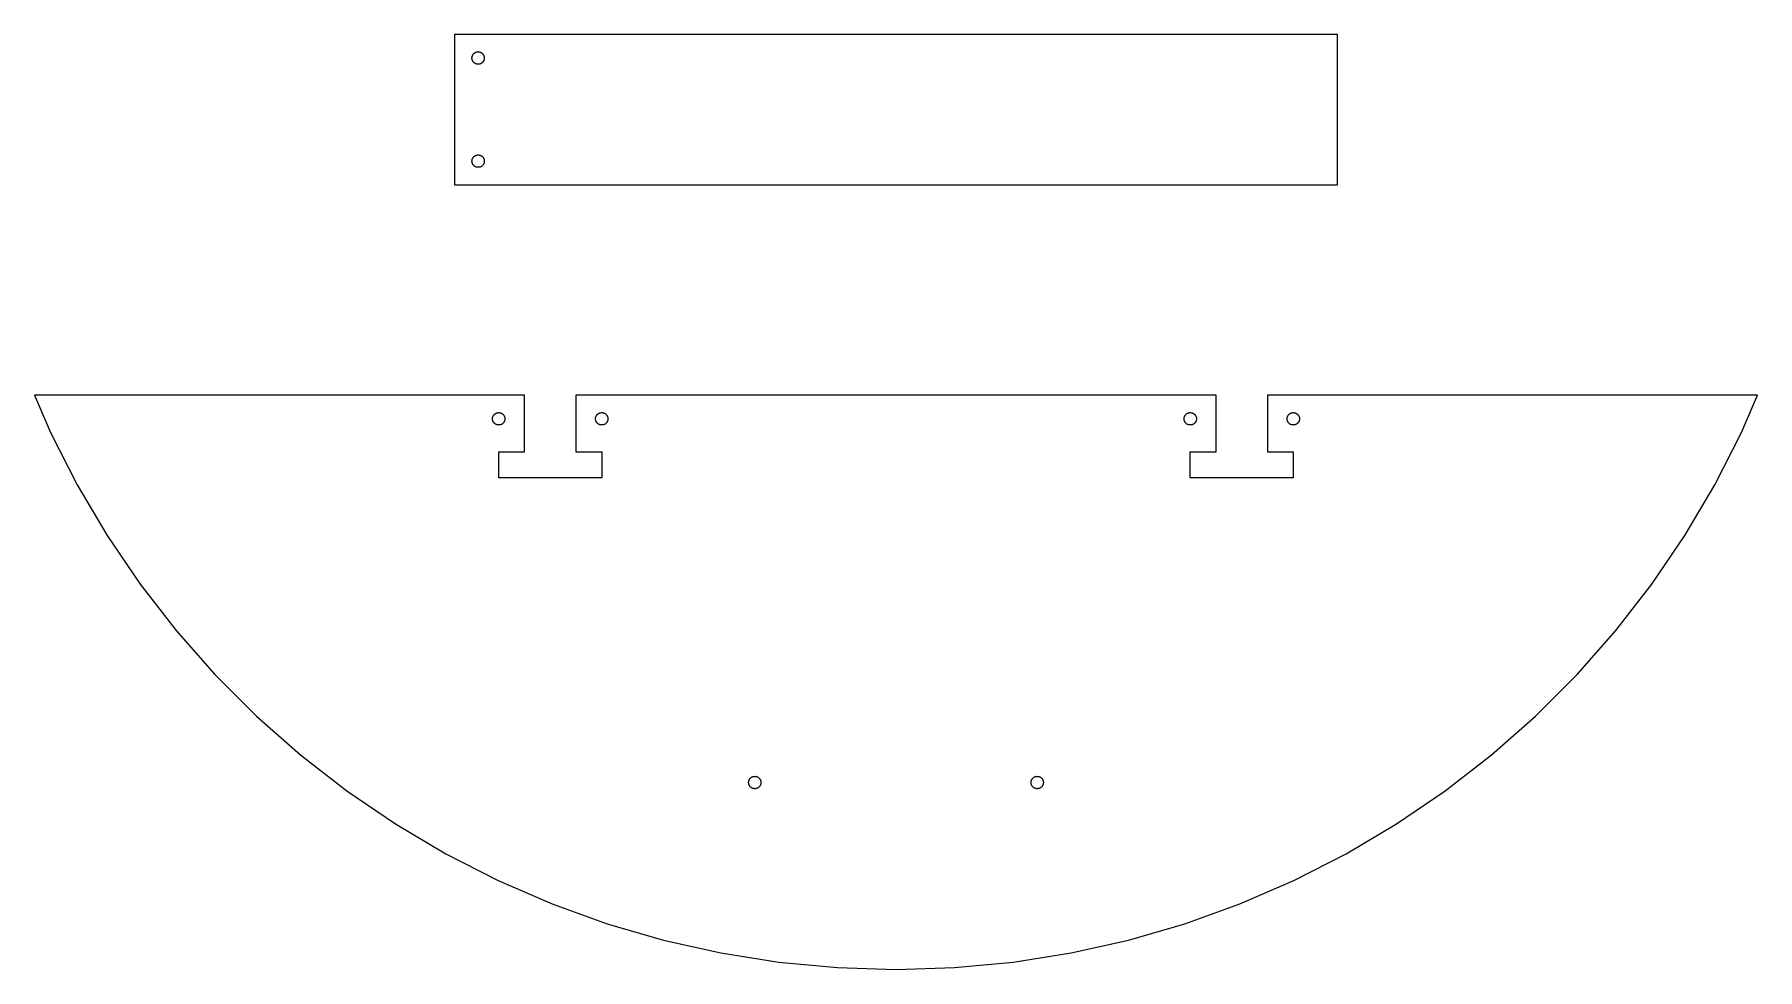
# Model space of a CAD drawing. Header units: metres. Extents: x -293 to 293, y -318 to 0.
import ezdxf

# ---------------------------------------------------------------- set-up
doc = ezdxf.new("R2010")
doc.units = ezdxf.units.M

msp = doc.modelspace()

# ---------------------------------------------------------------- linework, layer by layer
for p, q in [((150, 0), (-150, 0)), ((-150, 0), (-150, -51)), ((150, -51), (150, 0)), ((-144.1, -8), (-144.096, -7.86813)), ((-144.096, -8.13185), (-144.1, -8)), ((-144.096, -7.86813), (-144.083, -7.73679)), ((-144.083, -8.2632), (-144.096, -8.13185)), ((-144.083, -7.73679), (-144.063, -7.60649)), ((-144.063, -8.39349), (-144.083, -8.2632)), ((-144.063, -7.60649), (-144.034, -7.47774)), ((-144.034, -8.52225), (-144.063, -8.39349)), ((-144.034, -7.47774), (-143.997, -7.35106)), ((-143.997, -8.64893), (-144.034, -8.52225)), ((-143.997, -7.35106), (-143.953, -7.22693)), ((-143.953, -8.77306), (-143.997, -8.64893)), ((-143.953, -7.22693), (-143.9, -7.10585)), ((-143.9, -8.89413), (-143.953, -8.77306)), ((-143.9, -7.10585), (-143.84, -6.98831)), ((-143.84, -9.01167), (-143.9, -8.89413)), ((-143.84, -6.98831), (-143.773, -6.87476)), ((-143.773, -9.12523), (-143.84, -9.01167)), ((-143.773, -6.87476), (-143.699, -6.76564)), ((-143.699, -9.23434), (-143.773, -9.12523)), ((-143.699, -6.76564), (-143.618, -6.66141)), ((-143.618, -9.33858), (-143.699, -9.23434)), ((-143.618, -6.66141), (-143.531, -6.56244)), ((-143.531, -9.43755), (-143.618, -9.33858)), ((-143.531, -6.56244), (-143.438, -6.46916)), ((-143.438, -9.53082), (-143.531, -9.43755)), ((-143.438, -6.46916), (-143.339, -6.38191)), ((-143.339, -9.61807), (-143.438, -9.53082)), ((-143.339, -6.38191), (-143.234, -6.30106)), ((-143.234, -9.69893), (-143.339, -9.61807)), ((-143.234, -6.30106), (-143.125, -6.2269)), ((-143.125, -9.77309), (-143.234, -9.69893)), ((-143.125, -6.2269), (-143.012, -6.15974)), ((-143.012, -9.84024), (-143.125, -9.77309)), ((-143.012, -6.15974), (-142.894, -6.09985)), ((-142.894, -9.90013), (-143.012, -9.84024)), ((-142.894, -6.09985), (-142.773, -6.04745)), ((-142.773, -9.95253), (-142.894, -9.90013)), ((-142.773, -6.04745), (-142.649, -6.00278)), ((-142.649, -9.99721), (-142.773, -9.95253)), ((-142.649, -6.00278), (-142.522, -5.96597)), ((-142.522, -10.034), (-142.649, -9.99721)), ((-142.522, -5.96597), (-142.393, -5.93719)), ((-142.393, -10.0628), (-142.522, -10.034)), ((-142.393, -5.93719), (-142.263, -5.91655)), ((-142.263, -10.0834), (-142.393, -10.0628)), ((-142.263, -5.91655), (-142.132, -5.90413)), ((-142.132, -10.0959), (-142.263, -10.0834)), ((-142.132, -5.90413), (-142, -5.89999)), ((-142, -10.1), (-142.132, -10.0959)), ((-142, -5.89999), (-141.868, -5.90413)), ((-141.868, -10.0959), (-142, -10.1)), ((-141.868, -5.90413), (-141.737, -5.91655)), ((-141.737, -10.0834), (-141.868, -10.0959)), ((-141.737, -5.91655), (-141.607, -5.93719)), ((-141.607, -10.0628), (-141.737, -10.0834)), ((-141.607, -5.93719), (-141.478, -5.96597)), ((-141.478, -10.034), (-141.607, -10.0628)), ((-141.478, -5.96597), (-141.351, -6.00278)), ((-141.351, -9.99721), (-141.478, -10.034)), ((-141.351, -6.00278), (-141.227, -6.04745)), ((-141.227, -9.95253), (-141.351, -9.99721)), ((-141.227, -6.04745), (-141.106, -6.09985)), ((-141.106, -9.90013), (-141.227, -9.95253)), ((-141.106, -6.09985), (-140.988, -6.15974)), ((-140.988, -9.84024), (-141.106, -9.90013)), ((-140.988, -6.15974), (-140.875, -6.2269)), ((-140.875, -9.77309), (-140.988, -9.84024)), ((-140.875, -6.2269), (-140.766, -6.30106)), ((-140.766, -9.69893), (-140.875, -9.77309)), ((-140.766, -6.30106), (-140.661, -6.38191)), ((-140.661, -9.61807), (-140.766, -9.69893)), ((-140.661, -6.38191), (-140.562, -6.46916)), ((-140.562, -9.53082), (-140.661, -9.61807)), ((-140.562, -6.46916), (-140.469, -6.56244)), ((-140.469, -9.43755), (-140.562, -9.53082)), ((-140.469, -6.56244), (-140.382, -6.66141)), ((-140.382, -9.33858), (-140.469, -9.43755)), ((-140.382, -6.66141), (-140.301, -6.76564)), ((-140.301, -9.23434), (-140.382, -9.33858)), ((-140.301, -6.76564), (-140.227, -6.87476)), ((-140.227, -9.12523), (-140.301, -9.23434)), ((-140.227, -6.87476), (-140.16, -6.98831)), ((-140.16, -9.01167), (-140.227, -9.12523)), ((-140.16, -6.98831), (-140.1, -7.10585)), ((-140.1, -8.89413), (-140.16, -9.01167)), ((-140.1, -7.10585), (-140.047, -7.22693)), ((-140.047, -8.77306), (-140.1, -8.89413)), ((-140.047, -7.22693), (-140.003, -7.35106)), ((-140.003, -8.64893), (-140.047, -8.77306)), ((-140.003, -7.35106), (-139.966, -7.47774)), ((-139.966, -8.52225), (-140.003, -8.64893)), ((-139.966, -7.47774), (-139.937, -7.60649)), ((-139.937, -8.39349), (-139.966, -8.52225)), ((-139.937, -7.60649), (-139.917, -7.73679)), ((-139.917, -8.2632), (-139.937, -8.39349)), ((-139.917, -7.73679), (-139.904, -7.86813)), ((-139.904, -8.13185), (-139.917, -8.2632)), ((-139.904, -7.86813), (-139.9, -8)), ((-139.9, -8), (-139.904, -8.13185)), ((-142.649, -41.0028), (-142.522, -40.966)), ((-142.522, -40.966), (-142.393, -40.9372)), ((-142.393, -40.9372), (-142.263, -40.9165)), ((-142.263, -40.9165), (-142.132, -40.9041)), ((-142.132, -40.9041), (-142, -40.9)), ((-142, -40.9), (-141.868, -40.9041)), ((-141.868, -40.9041), (-141.737, -40.9165)), ((-141.737, -40.9165), (-141.607, -40.9372)), ((-141.607, -40.9372), (-141.478, -40.966)), ((-141.478, -40.966), (-141.351, -41.0028)), ((-144.1, -43), (-144.096, -42.8681)), ((-144.096, -43.1319), (-144.1, -43)), ((-144.096, -42.8681), (-144.083, -42.7368)), ((-144.083, -43.2632), (-144.096, -43.1319)), ((-144.083, -42.7368), (-144.063, -42.6065)), ((-144.063, -43.3935), (-144.083, -43.2632)), ((-144.063, -42.6065), (-144.034, -42.4778)), ((-144.034, -43.5222), (-144.063, -43.3935)), ((-144.034, -42.4778), (-143.997, -42.3511)), ((-143.997, -43.6489), (-144.034, -43.5222)), ((-143.997, -42.3511), (-143.953, -42.2269)), ((-143.953, -43.7731), (-143.997, -43.6489)), ((-143.953, -42.2269), (-143.9, -42.1059)), ((-143.9, -43.8941), (-143.953, -43.7731)), ((-143.9, -42.1059), (-143.84, -41.9883)), ((-143.84, -44.0117), (-143.9, -43.8941)), ((-143.84, -41.9883), (-143.773, -41.8748)), ((-143.773, -44.1252), (-143.84, -44.0117)), ((-143.773, -41.8748), (-143.699, -41.7656)), ((-143.699, -44.2343), (-143.773, -44.1252)), ((-143.699, -41.7656), (-143.618, -41.6614)), ((-143.618, -44.3386), (-143.699, -44.2343)), ((-143.618, -41.6614), (-143.531, -41.5624)), ((-143.531, -44.4375), (-143.618, -44.3386)), ((-143.531, -41.5624), (-143.438, -41.4692)), ((-143.438, -44.5308), (-143.531, -44.4375)), ((-143.438, -41.4692), (-143.339, -41.3819)), ((-143.339, -44.6181), (-143.438, -44.5308)), ((-143.339, -41.3819), (-143.234, -41.3011)), ((-143.234, -44.6989), (-143.339, -44.6181)), ((-143.234, -41.3011), (-143.125, -41.2269)), ((-143.125, -44.7731), (-143.234, -44.6989)), ((-143.125, -41.2269), (-143.012, -41.1597)), ((-143.012, -44.8402), (-143.125, -44.7731)), ((-143.012, -41.1597), (-142.894, -41.0999)), ((-142.894, -44.9001), (-143.012, -44.8402)), ((-142.894, -41.0999), (-142.773, -41.0475)), ((-142.773, -44.9525), (-142.894, -44.9001)), ((-142.773, -41.0475), (-142.649, -41.0028)), ((-142.649, -44.9972), (-142.773, -44.9525)), ((-142.522, -45.034), (-142.649, -44.9972)), ((-142.393, -45.0628), (-142.522, -45.034)), ((-142.263, -45.0834), (-142.393, -45.0628)), ((-142.132, -45.0959), (-142.263, -45.0834)), ((-142, -45.1), (-142.132, -45.0959)), ((-141.868, -45.0959), (-142, -45.1)), ((-141.737, -45.0834), (-141.868, -45.0959)), ((-141.607, -45.0628), (-141.737, -45.0834)), ((-141.478, -45.034), (-141.607, -45.0628)), ((-141.351, -44.9972), (-141.478, -45.034)), ((-141.351, -41.0028), (-141.227, -41.0475)), ((-141.227, -44.9525), (-141.351, -44.9972)), ((-141.227, -41.0475), (-141.106, -41.0999)), ((-141.106, -44.9001), (-141.227, -44.9525)), ((-141.106, -41.0999), (-140.988, -41.1597)), ((-140.988, -44.8402), (-141.106, -44.9001)), ((-140.988, -41.1597), (-140.875, -41.2269)), ((-140.875, -44.7731), (-140.988, -44.8402)), ((-140.875, -41.2269), (-140.766, -41.3011)), ((-140.766, -44.6989), (-140.875, -44.7731)), ((-140.766, -41.3011), (-140.661, -41.3819)), ((-140.661, -44.6181), (-140.766, -44.6989)), ((-140.661, -41.3819), (-140.562, -41.4692)), ((-140.562, -44.5308), (-140.661, -44.6181)), ((-140.562, -41.4692), (-140.469, -41.5624)), ((-140.469, -44.4375), (-140.562, -44.5308)), ((-140.469, -41.5624), (-140.382, -41.6614)), ((-140.382, -44.3386), (-140.469, -44.4375)), ((-140.382, -41.6614), (-140.301, -41.7656)), ((-140.301, -44.2343), (-140.382, -44.3386)), ((-140.301, -41.7656), (-140.227, -41.8748)), ((-140.227, -44.1252), (-140.301, -44.2343)), ((-140.227, -41.8748), (-140.16, -41.9883)), ((-140.16, -44.0117), (-140.227, -44.1252)), ((-140.16, -41.9883), (-140.1, -42.1059)), ((-140.1, -43.8941), (-140.16, -44.0117)), ((-140.1, -42.1059), (-140.047, -42.2269)), ((-140.047, -43.7731), (-140.1, -43.8941)), ((-140.047, -42.2269), (-140.003, -42.3511)), ((-140.003, -43.6489), (-140.047, -43.7731)), ((-140.003, -42.3511), (-139.966, -42.4778)), ((-139.966, -43.5222), (-140.003, -43.6489)), ((-139.966, -42.4778), (-139.937, -42.6065)), ((-139.937, -43.3935), (-139.966, -43.5222)), ((-139.937, -42.6065), (-139.917, -42.7368)), ((-139.917, -43.2632), (-139.937, -43.3935)), ((-139.917, -42.7368), (-139.904, -42.8681)), ((-139.904, -43.1319), (-139.917, -43.2632)), ((-139.904, -42.8681), (-139.9, -43)), ((-139.9, -43), (-139.904, -43.1319)), ((-150, -51), (150, -51)), ((-126.25, -122.5), (-292.772, -122.5)), ((-292.772, -122.5), (-287.283, -135.185)), ((-126.25, -141.75), (-126.25, -122.5)), ((108.75, -122.5), (-108.75, -122.5)), ((-108.75, -122.5), (-108.75, -141.75)), ((108.75, -141.75), (108.75, -122.5)), ((292.772, -122.5), (126.25, -122.5)), ((126.25, -122.5), (126.25, -141.75)), ((287.283, -135.185), (292.772, -122.5)), ((-136.339, -128.882), (-136.234, -128.801)), ((-136.234, -128.801), (-136.125, -128.727)), ((-136.125, -128.727), (-136.012, -128.66)), ((-136.012, -128.66), (-135.894, -128.6)), ((-135.894, -128.6), (-135.773, -128.547)), ((-135.773, -128.547), (-135.649, -128.503)), ((-135.649, -128.503), (-135.522, -128.466)), ((-135.522, -128.466), (-135.393, -128.437)), ((-135.393, -128.437), (-135.263, -128.417)), ((-135.263, -128.417), (-135.132, -128.404)), ((-135.132, -128.404), (-135, -128.4)), ((-135, -128.4), (-134.868, -128.404)), ((-134.868, -128.404), (-134.737, -128.417)), ((-134.737, -128.417), (-134.607, -128.437)), ((-134.607, -128.437), (-134.478, -128.466)), ((-134.478, -128.466), (-134.351, -128.503)), ((-134.351, -128.503), (-134.227, -128.547)), ((-134.227, -128.547), (-134.106, -128.6)), ((-134.106, -128.6), (-133.988, -128.66)), ((-133.988, -128.66), (-133.875, -128.727)), ((-133.875, -128.727), (-133.766, -128.801)), ((-133.766, -128.801), (-133.661, -128.882)), ((-101.339, -128.882), (-101.234, -128.801)), ((-101.234, -128.801), (-101.125, -128.727)), ((-101.125, -128.727), (-101.012, -128.66)), ((-101.012, -128.66), (-100.894, -128.6)), ((-100.894, -128.6), (-100.773, -128.547)), ((-100.773, -128.547), (-100.649, -128.503)), ((-100.649, -128.503), (-100.522, -128.466)), ((-100.522, -128.466), (-100.393, -128.437)), ((-100.393, -128.437), (-100.263, -128.417)), ((-100.263, -128.417), (-100.132, -128.404)), ((-100.132, -128.404), (-100, -128.4)), ((-100, -128.4), (-99.8681, -128.404)), ((-99.8681, -128.404), (-99.7368, -128.417)), ((-99.7368, -128.417), (-99.6065, -128.437)), ((-99.6065, -128.437), (-99.4778, -128.466)), ((-99.4778, -128.466), (-99.3511, -128.503)), ((-99.3511, -128.503), (-99.2269, -128.547)), ((-99.2269, -128.547), (-99.1059, -128.6)), ((-99.1059, -128.6), (-98.9883, -128.66)), ((-98.9883, -128.66), (-98.8748, -128.727)), ((-98.8748, -128.727), (-98.7656, -128.801)), ((-98.7656, -128.801), (-98.6614, -128.882)), ((98.6614, -128.882), (98.7656, -128.801)), ((98.7656, -128.801), (98.8748, -128.727)), ((98.8748, -128.727), (98.9883, -128.66)), ((98.9883, -128.66), (99.1059, -128.6)), ((99.1059, -128.6), (99.2269, -128.547)), ((99.2269, -128.547), (99.3511, -128.503)), ((99.3511, -128.503), (99.4778, -128.466)), ((99.4778, -128.466), (99.6065, -128.437)), ((99.6065, -128.437), (99.7368, -128.417)), ((99.7368, -128.417), (99.8681, -128.404)), ((99.8681, -128.404), (100, -128.4)), ((100, -128.4), (100.132, -128.404)), ((100.132, -128.404), (100.263, -128.417)), ((100.263, -128.417), (100.393, -128.437)), ((100.393, -128.437), (100.522, -128.466)), ((100.522, -128.466), (100.649, -128.503)), ((100.649, -128.503), (100.773, -128.547)), ((100.773, -128.547), (100.894, -128.6)), ((100.894, -128.6), (101.012, -128.66)), ((101.012, -128.66), (101.125, -128.727)), ((101.125, -128.727), (101.234, -128.801)), ((101.234, -128.801), (101.339, -128.882)), ((133.661, -128.882), (133.766, -128.801)), ((133.766, -128.801), (133.875, -128.727)), ((133.875, -128.727), (133.988, -128.66)), ((133.988, -128.66), (134.106, -128.6)), ((134.106, -128.6), (134.227, -128.547)), ((134.227, -128.547), (134.351, -128.503)), ((134.351, -128.503), (134.478, -128.466)), ((134.478, -128.466), (134.607, -128.437)), ((134.607, -128.437), (134.737, -128.417)), ((134.737, -128.417), (134.868, -128.404)), ((134.868, -128.404), (135, -128.4)), ((135, -128.4), (135.132, -128.404)), ((135.132, -128.404), (135.263, -128.417)), ((135.263, -128.417), (135.393, -128.437)), ((135.393, -128.437), (135.522, -128.466)), ((135.522, -128.466), (135.649, -128.503)), ((135.649, -128.503), (135.773, -128.547)), ((135.773, -128.547), (135.894, -128.6)), ((135.894, -128.6), (136.012, -128.66)), ((136.012, -128.66), (136.125, -128.727)), ((136.125, -128.727), (136.234, -128.801)), ((136.234, -128.801), (136.339, -128.882)), ((-137.1, -130.5), (-137.096, -130.368)), ((-137.096, -130.632), (-137.1, -130.5)), ((-137.096, -130.368), (-137.083, -130.237)), ((-137.083, -130.763), (-137.096, -130.632)), ((-137.083, -130.237), (-137.063, -130.107)), ((-137.063, -130.893), (-137.083, -130.763)), ((-137.063, -130.107), (-137.034, -129.978)), ((-137.034, -131.022), (-137.063, -130.893)), ((-137.034, -129.978), (-136.997, -129.851)), ((-136.997, -131.149), (-137.034, -131.022)), ((-136.997, -129.851), (-136.953, -129.727)), ((-136.953, -131.273), (-136.997, -131.149)), ((-136.953, -129.727), (-136.9, -129.606)), ((-136.9, -131.394), (-136.953, -131.273)), ((-136.9, -129.606), (-136.84, -129.488)), ((-136.84, -131.512), (-136.9, -131.394)), ((-136.84, -129.488), (-136.773, -129.375)), ((-136.773, -131.625), (-136.84, -131.512)), ((-136.773, -129.375), (-136.699, -129.266)), ((-136.699, -131.734), (-136.773, -131.625)), ((-136.699, -129.266), (-136.618, -129.161)), ((-136.618, -131.839), (-136.699, -131.734)), ((-136.618, -129.161), (-136.531, -129.062)), ((-136.531, -131.938), (-136.618, -131.839)), ((-136.531, -129.062), (-136.438, -128.969)), ((-136.438, -132.031), (-136.531, -131.938)), ((-136.438, -128.969), (-136.339, -128.882)), ((-136.339, -132.118), (-136.438, -132.031)), ((-136.234, -132.199), (-136.339, -132.118)), ((-136.125, -132.273), (-136.234, -132.199)), ((-136.012, -132.34), (-136.125, -132.273)), ((-135.894, -132.4), (-136.012, -132.34)), ((-135.773, -132.453), (-135.894, -132.4)), ((-135.649, -132.497), (-135.773, -132.453)), ((-135.522, -132.534), (-135.649, -132.497)), ((-135.393, -132.563), (-135.522, -132.534)), ((-135.263, -132.583), (-135.393, -132.563)), ((-135.132, -132.596), (-135.263, -132.583)), ((-135, -132.6), (-135.132, -132.596)), ((-134.868, -132.596), (-135, -132.6)), ((-134.737, -132.583), (-134.868, -132.596)), ((-134.607, -132.563), (-134.737, -132.583)), ((-134.478, -132.534), (-134.607, -132.563)), ((-134.351, -132.497), (-134.478, -132.534)), ((-134.227, -132.453), (-134.351, -132.497)), ((-134.106, -132.4), (-134.227, -132.453)), ((-133.988, -132.34), (-134.106, -132.4)), ((-133.875, -132.273), (-133.988, -132.34)), ((-133.766, -132.199), (-133.875, -132.273)), ((-133.661, -132.118), (-133.766, -132.199)), ((-133.661, -128.882), (-133.562, -128.969)), ((-133.562, -132.031), (-133.661, -132.118)), ((-133.562, -128.969), (-133.469, -129.062)), ((-133.469, -131.938), (-133.562, -132.031)), ((-133.469, -129.062), (-133.382, -129.161)), ((-133.382, -131.839), (-133.469, -131.938)), ((-133.382, -129.161), (-133.301, -129.266)), ((-133.301, -131.734), (-133.382, -131.839)), ((-133.301, -129.266), (-133.227, -129.375)), ((-133.227, -131.625), (-133.301, -131.734)), ((-133.227, -129.375), (-133.16, -129.488)), ((-133.16, -131.512), (-133.227, -131.625)), ((-133.16, -129.488), (-133.1, -129.606)), ((-133.1, -131.394), (-133.16, -131.512)), ((-133.1, -129.606), (-133.047, -129.727)), ((-133.047, -131.273), (-133.1, -131.394)), ((-133.047, -129.727), (-133.003, -129.851)), ((-133.003, -131.149), (-133.047, -131.273)), ((-133.003, -129.851), (-132.966, -129.978)), ((-132.966, -131.022), (-133.003, -131.149)), ((-132.966, -129.978), (-132.937, -130.107)), ((-132.937, -130.893), (-132.966, -131.022)), ((-132.937, -130.107), (-132.917, -130.237)), ((-132.917, -130.763), (-132.937, -130.893)), ((-132.917, -130.237), (-132.904, -130.368)), ((-132.904, -130.632), (-132.917, -130.763)), ((-132.904, -130.368), (-132.9, -130.5)), ((-132.9, -130.5), (-132.904, -130.632)), ((-102.1, -130.5), (-102.096, -130.368)), ((-102.096, -130.632), (-102.1, -130.5)), ((-102.096, -130.368), (-102.083, -130.237)), ((-102.083, -130.763), (-102.096, -130.632)), ((-102.083, -130.237), (-102.063, -130.107)), ((-102.063, -130.893), (-102.083, -130.763)), ((-102.063, -130.107), (-102.034, -129.978)), ((-102.034, -131.022), (-102.063, -130.893)), ((-102.034, -129.978), (-101.997, -129.851)), ((-101.997, -131.149), (-102.034, -131.022)), ((-101.997, -129.851), (-101.953, -129.727)), ((-101.953, -131.273), (-101.997, -131.149)), ((-101.953, -129.727), (-101.9, -129.606)), ((-101.9, -131.394), (-101.953, -131.273)), ((-101.9, -129.606), (-101.84, -129.488)), ((-101.84, -131.512), (-101.9, -131.394)), ((-101.84, -129.488), (-101.773, -129.375)), ((-101.773, -131.625), (-101.84, -131.512)), ((-101.773, -129.375), (-101.699, -129.266)), ((-101.699, -131.734), (-101.773, -131.625)), ((-101.699, -129.266), (-101.618, -129.161)), ((-101.618, -131.839), (-101.699, -131.734)), ((-101.618, -129.161), (-101.531, -129.062)), ((-101.531, -131.938), (-101.618, -131.839)), ((-101.531, -129.062), (-101.438, -128.969)), ((-101.438, -132.031), (-101.531, -131.938)), ((-101.438, -128.969), (-101.339, -128.882)), ((-101.339, -132.118), (-101.438, -132.031)), ((-101.234, -132.199), (-101.339, -132.118)), ((-101.125, -132.273), (-101.234, -132.199)), ((-101.012, -132.34), (-101.125, -132.273)), ((-100.894, -132.4), (-101.012, -132.34)), ((-100.773, -132.453), (-100.894, -132.4)), ((-100.649, -132.497), (-100.773, -132.453)), ((-100.522, -132.534), (-100.649, -132.497)), ((-100.393, -132.563), (-100.522, -132.534)), ((-100.263, -132.583), (-100.393, -132.563)), ((-100.132, -132.596), (-100.263, -132.583)), ((-100, -132.6), (-100.132, -132.596)), ((-99.8681, -132.596), (-100, -132.6)), ((-99.7368, -132.583), (-99.8681, -132.596)), ((-99.6065, -132.563), (-99.7368, -132.583)), ((-99.4778, -132.534), (-99.6065, -132.563)), ((-99.3511, -132.497), (-99.4778, -132.534)), ((-99.2269, -132.453), (-99.3511, -132.497)), ((-99.1059, -132.4), (-99.2269, -132.453)), ((-98.9883, -132.34), (-99.1059, -132.4)), ((-98.8748, -132.273), (-98.9883, -132.34)), ((-98.7656, -132.199), (-98.8748, -132.273)), ((-98.6614, -132.118), (-98.7656, -132.199)), ((-98.6614, -128.882), (-98.5625, -128.969)), ((-98.5625, -132.031), (-98.6614, -132.118)), ((-98.5625, -128.969), (-98.4692, -129.062)), ((-98.4692, -131.938), (-98.5625, -132.031)), ((-98.4692, -129.062), (-98.3819, -129.161)), ((-98.3819, -131.839), (-98.4692, -131.938)), ((-98.3819, -129.161), (-98.3011, -129.266)), ((-98.3011, -131.734), (-98.3819, -131.839)), ((-98.3011, -129.266), (-98.2269, -129.375)), ((-98.2269, -131.625), (-98.3011, -131.734)), ((-98.2269, -129.375), (-98.1598, -129.488)), ((-98.1598, -131.512), (-98.2269, -131.625)), ((-98.1598, -129.488), (-98.0999, -129.606)), ((-98.0999, -131.394), (-98.1598, -131.512)), ((-98.0999, -129.606), (-98.0475, -129.727)), ((-98.0475, -131.273), (-98.0999, -131.394)), ((-98.0475, -129.727), (-98.0028, -129.851)), ((-98.0028, -131.149), (-98.0475, -131.273)), ((-98.0028, -129.851), (-97.966, -129.978)), ((-97.966, -131.022), (-98.0028, -131.149)), ((-97.966, -129.978), (-97.9372, -130.107)), ((-97.9372, -130.893), (-97.966, -131.022)), ((-97.9372, -130.107), (-97.9165, -130.237)), ((-97.9165, -130.763), (-97.9372, -130.893)), ((-97.9165, -130.237), (-97.9041, -130.368)), ((-97.9041, -130.632), (-97.9165, -130.763)), ((-97.9041, -130.368), (-97.9, -130.5)), ((-97.9, -130.5), (-97.9041, -130.632)), ((97.9, -130.5), (97.9041, -130.368)), ((97.9041, -130.632), (97.9, -130.5)), ((97.9041, -130.368), (97.9165, -130.237)), ((97.9165, -130.763), (97.9041, -130.632)), ((97.9165, -130.237), (97.9372, -130.107)), ((97.9372, -130.893), (97.9165, -130.763)), ((97.9372, -130.107), (97.966, -129.978)), ((97.966, -131.022), (97.9372, -130.893)), ((97.966, -129.978), (98.0028, -129.851)), ((98.0028, -131.149), (97.966, -131.022)), ((98.0028, -129.851), (98.0475, -129.727)), ((98.0475, -131.273), (98.0028, -131.149)), ((98.0475, -129.727), (98.0999, -129.606)), ((98.0999, -131.394), (98.0475, -131.273)), ((98.0999, -129.606), (98.1598, -129.488)), ((98.1598, -131.512), (98.0999, -131.394)), ((98.1598, -129.488), (98.2269, -129.375)), ((98.2269, -131.625), (98.1598, -131.512)), ((98.2269, -129.375), (98.3011, -129.266)), ((98.3011, -131.734), (98.2269, -131.625)), ((98.3011, -129.266), (98.3819, -129.161)), ((98.3819, -131.839), (98.3011, -131.734)), ((98.3819, -129.161), (98.4692, -129.062)), ((98.4692, -131.938), (98.3819, -131.839)), ((98.4692, -129.062), (98.5625, -128.969)), ((98.5625, -132.031), (98.4692, -131.938)), ((98.5625, -128.969), (98.6614, -128.882)), ((98.6614, -132.118), (98.5625, -132.031)), ((98.7656, -132.199), (98.6614, -132.118)), ((98.8748, -132.273), (98.7656, -132.199)), ((98.9883, -132.34), (98.8748, -132.273)), ((99.1059, -132.4), (98.9883, -132.34)), ((99.2269, -132.453), (99.1059, -132.4)), ((99.3511, -132.497), (99.2269, -132.453)), ((99.4778, -132.534), (99.3511, -132.497)), ((99.6065, -132.563), (99.4778, -132.534)), ((99.7368, -132.583), (99.6065, -132.563)), ((99.8681, -132.596), (99.7368, -132.583)), ((100, -132.6), (99.8681, -132.596)), ((100.132, -132.596), (100, -132.6)), ((100.263, -132.583), (100.132, -132.596)), ((100.393, -132.563), (100.263, -132.583)), ((100.522, -132.534), (100.393, -132.563)), ((100.649, -132.497), (100.522, -132.534)), ((100.773, -132.453), (100.649, -132.497)), ((100.894, -132.4), (100.773, -132.453)), ((101.012, -132.34), (100.894, -132.4)), ((101.125, -132.273), (101.012, -132.34)), ((101.234, -132.199), (101.125, -132.273)), ((101.339, -132.118), (101.234, -132.199)), ((101.339, -128.882), (101.438, -128.969)), ((101.438, -132.031), (101.339, -132.118)), ((101.438, -128.969), (101.531, -129.062)), ((101.531, -131.938), (101.438, -132.031)), ((101.531, -129.062), (101.618, -129.161)), ((101.618, -131.839), (101.531, -131.938)), ((101.618, -129.161), (101.699, -129.266)), ((101.699, -131.734), (101.618, -131.839)), ((101.699, -129.266), (101.773, -129.375)), ((101.773, -131.625), (101.699, -131.734)), ((101.773, -129.375), (101.84, -129.488)), ((101.84, -131.512), (101.773, -131.625)), ((101.84, -129.488), (101.9, -129.606)), ((101.9, -131.394), (101.84, -131.512)), ((101.9, -129.606), (101.953, -129.727)), ((101.953, -131.273), (101.9, -131.394)), ((101.953, -129.727), (101.997, -129.851)), ((101.997, -131.149), (101.953, -131.273)), ((101.997, -129.851), (102.034, -129.978)), ((102.034, -131.022), (101.997, -131.149)), ((102.034, -129.978), (102.063, -130.107)), ((102.063, -130.893), (102.034, -131.022)), ((102.063, -130.107), (102.083, -130.237)), ((102.083, -130.763), (102.063, -130.893)), ((102.083, -130.237), (102.096, -130.368)), ((102.096, -130.632), (102.083, -130.763)), ((102.096, -130.368), (102.1, -130.5)), ((102.1, -130.5), (102.096, -130.632)), ((132.9, -130.5), (132.904, -130.368)), ((132.904, -130.632), (132.9, -130.5)), ((132.904, -130.368), (132.917, -130.237)), ((132.917, -130.763), (132.904, -130.632)), ((132.917, -130.237), (132.937, -130.107)), ((132.937, -130.893), (132.917, -130.763)), ((132.937, -130.107), (132.966, -129.978)), ((132.966, -131.022), (132.937, -130.893)), ((132.966, -129.978), (133.003, -129.851)), ((133.003, -131.149), (132.966, -131.022)), ((133.003, -129.851), (133.047, -129.727)), ((133.047, -131.273), (133.003, -131.149)), ((133.047, -129.727), (133.1, -129.606)), ((133.1, -131.394), (133.047, -131.273)), ((133.1, -129.606), (133.16, -129.488)), ((133.16, -131.512), (133.1, -131.394)), ((133.16, -129.488), (133.227, -129.375)), ((133.227, -131.625), (133.16, -131.512)), ((133.227, -129.375), (133.301, -129.266)), ((133.301, -131.734), (133.227, -131.625)), ((133.301, -129.266), (133.382, -129.161)), ((133.382, -131.839), (133.301, -131.734)), ((133.382, -129.161), (133.469, -129.062)), ((133.469, -131.938), (133.382, -131.839)), ((133.469, -129.062), (133.562, -128.969)), ((133.562, -132.031), (133.469, -131.938)), ((133.562, -128.969), (133.661, -128.882)), ((133.661, -132.118), (133.562, -132.031)), ((133.766, -132.199), (133.661, -132.118)), ((133.875, -132.273), (133.766, -132.199)), ((133.988, -132.34), (133.875, -132.273)), ((134.106, -132.4), (133.988, -132.34)), ((134.227, -132.453), (134.106, -132.4)), ((134.351, -132.497), (134.227, -132.453)), ((134.478, -132.534), (134.351, -132.497)), ((134.607, -132.563), (134.478, -132.534)), ((134.737, -132.583), (134.607, -132.563)), ((134.868, -132.596), (134.737, -132.583)), ((135, -132.6), (134.868, -132.596)), ((135.132, -132.596), (135, -132.6)), ((135.263, -132.583), (135.132, -132.596)), ((135.393, -132.563), (135.263, -132.583)), ((135.522, -132.534), (135.393, -132.563)), ((135.649, -132.497), (135.522, -132.534)), ((135.773, -132.453), (135.649, -132.497)), ((135.894, -132.4), (135.773, -132.453)), ((136.012, -132.34), (135.894, -132.4)), ((136.125, -132.273), (136.012, -132.34)), ((136.234, -132.199), (136.125, -132.273)), ((136.339, -132.118), (136.234, -132.199)), ((136.339, -128.882), (136.438, -128.969)), ((136.438, -132.031), (136.339, -132.118)), ((136.438, -128.969), (136.531, -129.062)), ((136.531, -131.938), (136.438, -132.031)), ((136.531, -129.062), (136.618, -129.161)), ((136.618, -131.839), (136.531, -131.938)), ((136.618, -129.161), (136.699, -129.266)), ((136.699, -131.734), (136.618, -131.839)), ((136.699, -129.266), (136.773, -129.375)), ((136.773, -131.625), (136.699, -131.734)), ((136.773, -129.375), (136.84, -129.488)), ((136.84, -131.512), (136.773, -131.625)), ((136.84, -129.488), (136.9, -129.606)), ((136.9, -131.394), (136.84, -131.512)), ((136.9, -129.606), (136.953, -129.727)), ((136.953, -131.273), (136.9, -131.394)), ((136.953, -129.727), (136.997, -129.851)), ((136.997, -131.149), (136.953, -131.273)), ((136.997, -129.851), (137.034, -129.978)), ((137.034, -131.022), (136.997, -131.149)), ((137.034, -129.978), (137.063, -130.107)), ((137.063, -130.893), (137.034, -131.022)), ((137.063, -130.107), (137.083, -130.237)), ((137.083, -130.763), (137.063, -130.893)), ((137.083, -130.237), (137.096, -130.368)), ((137.096, -130.632), (137.083, -130.763)), ((137.096, -130.368), (137.1, -130.5)), ((137.1, -130.5), (137.096, -130.632)), ((-287.283, -135.185), (-278.227, -152.957)), ((278.227, -152.957), (287.283, -135.185)), ((-135, -150.5), (-135, -141.75)), ((-135, -141.75), (-126.25, -141.75)), ((-108.75, -141.75), (-100, -141.75)), ((-100, -141.75), (-100, -150.5)), ((100, -150.5), (100, -141.75)), ((100, -141.75), (108.75, -141.75)), ((126.25, -141.75), (135, -141.75)), ((135, -141.75), (135, -150.5)), ((-100, -150.5), (-135, -150.5)), ((135, -150.5), (100, -150.5)), ((-278.227, -152.957), (-268.074, -170.125)), ((268.074, -170.125), (278.227, -152.957)), ((-268.074, -170.125), (-256.863, -186.622)), ((256.863, -186.622), (268.074, -170.125)), ((-256.863, -186.622), (-244.638, -202.382)), ((244.638, -202.382), (256.863, -186.622)), ((-244.638, -202.382), (-231.448, -217.344)), ((231.448, -217.344), (244.638, -202.382)), ((-231.448, -217.344), (-217.344, -231.448)), ((217.344, -231.448), (231.448, -217.344)), ((-217.344, -231.448), (-202.382, -244.638)), ((202.382, -244.638), (217.344, -231.448)), ((-202.382, -244.638), (-186.622, -256.863)), ((186.622, -256.863), (202.382, -244.638)), ((-186.622, -256.863), (-170.125, -268.074)), ((-50.1, -254), (-50.0959, -253.868)), ((-50.0959, -254.132), (-50.1, -254)), ((-50.0959, -253.868), (-50.0834, -253.737)), ((-50.0834, -254.263), (-50.0959, -254.132)), ((-50.0834, -253.737), (-50.0628, -253.607)), ((-50.0628, -254.393), (-50.0834, -254.263)), ((-50.0628, -253.607), (-50.034, -253.478)), ((-50.034, -254.522), (-50.0628, -254.393)), ((-50.034, -253.478), (-49.9972, -253.351)), ((-49.9972, -254.649), (-50.034, -254.522)), ((-49.9972, -253.351), (-49.9525, -253.227)), ((-49.9525, -254.773), (-49.9972, -254.649)), ((-49.9525, -253.227), (-49.9001, -253.106)), ((-49.9001, -254.894), (-49.9525, -254.773)), ((-49.9001, -253.106), (-49.8402, -252.988)), ((-49.8402, -255.012), (-49.9001, -254.894)), ((-49.8402, -252.988), (-49.7731, -252.875)), ((-49.7731, -255.125), (-49.8402, -255.012)), ((-49.7731, -252.875), (-49.6989, -252.766)), ((-49.6989, -255.234), (-49.7731, -255.125)), ((-49.6989, -252.766), (-49.6181, -252.661)), ((-49.6181, -255.339), (-49.6989, -255.234)), ((-49.6181, -252.661), (-49.5308, -252.562)), ((-49.5308, -255.438), (-49.6181, -255.339)), ((-49.5308, -252.562), (-49.4375, -252.469)), ((-49.4375, -255.531), (-49.5308, -255.438)), ((-49.4375, -252.469), (-49.3386, -252.382)), ((-49.3386, -255.618), (-49.4375, -255.531)), ((-49.3386, -252.382), (-49.2343, -252.301)), ((-49.2343, -255.699), (-49.3386, -255.618)), ((-49.2343, -252.301), (-49.1252, -252.227)), ((-49.1252, -255.773), (-49.2343, -255.699)), ((-49.1252, -252.227), (-49.0117, -252.16)), ((-49.0117, -255.84), (-49.1252, -255.773)), ((-49.0117, -252.16), (-48.8941, -252.1)), ((-48.8941, -255.9), (-49.0117, -255.84)), ((-48.8941, -252.1), (-48.7731, -252.047)), ((-48.7731, -255.953), (-48.8941, -255.9)), ((-48.7731, -252.047), (-48.6489, -252.003)), ((-48.6489, -255.997), (-48.7731, -255.953)), ((-48.6489, -252.003), (-48.5222, -251.966)), ((-48.5222, -256.034), (-48.6489, -255.997)), ((-48.5222, -251.966), (-48.3935, -251.937)), ((-48.3935, -256.063), (-48.5222, -256.034)), ((-48.3935, -251.937), (-48.2632, -251.917)), ((-48.2632, -256.083), (-48.3935, -256.063)), ((-48.2632, -251.917), (-48.1319, -251.904)), ((-48.1319, -256.096), (-48.2632, -256.083)), ((-48.1319, -251.904), (-48, -251.9)), ((-48, -256.1), (-48.1319, -256.096)), ((-48, -251.9), (-47.8681, -251.904)), ((-47.8681, -256.096), (-48, -256.1)), ((-47.8681, -251.904), (-47.7368, -251.917)), ((-47.7368, -256.083), (-47.8681, -256.096)), ((-47.7368, -251.917), (-47.6065, -251.937)), ((-47.6065, -256.063), (-47.7368, -256.083)), ((-47.6065, -251.937), (-47.4778, -251.966)), ((-47.4778, -256.034), (-47.6065, -256.063)), ((-47.4778, -251.966), (-47.3511, -252.003)), ((-47.3511, -255.997), (-47.4778, -256.034)), ((-47.3511, -252.003), (-47.2269, -252.047)), ((-47.2269, -255.953), (-47.3511, -255.997)), ((-47.2269, -252.047), (-47.1059, -252.1)), ((-47.1059, -255.9), (-47.2269, -255.953)), ((-47.1059, -252.1), (-46.9883, -252.16)), ((-46.9883, -255.84), (-47.1059, -255.9)), ((-46.9883, -252.16), (-46.8748, -252.227)), ((-46.8748, -255.773), (-46.9883, -255.84)), ((-46.8748, -252.227), (-46.7656, -252.301)), ((-46.7656, -255.699), (-46.8748, -255.773)), ((-46.7656, -252.301), (-46.6614, -252.382)), ((-46.6614, -255.618), (-46.7656, -255.699)), ((-46.6614, -252.382), (-46.5624, -252.469)), ((-46.5624, -255.531), (-46.6614, -255.618)), ((-46.5624, -252.469), (-46.4692, -252.562)), ((-46.4692, -255.438), (-46.5624, -255.531)), ((-46.4692, -252.562), (-46.3819, -252.661)), ((-46.3819, -255.339), (-46.4692, -255.438)), ((-46.3819, -252.661), (-46.3011, -252.766)), ((-46.3011, -255.234), (-46.3819, -255.339)), ((-46.3011, -252.766), (-46.2269, -252.875)), ((-46.2269, -255.125), (-46.3011, -255.234)), ((-46.2269, -252.875), (-46.1597, -252.988)), ((-46.1597, -255.012), (-46.2269, -255.125)), ((-46.1597, -252.988), (-46.0999, -253.106)), ((-46.0999, -254.894), (-46.1597, -255.012)), ((-46.0999, -253.106), (-46.0475, -253.227)), ((-46.0475, -254.773), (-46.0999, -254.894)), ((-46.0475, -253.227), (-46.0028, -253.351)), ((-46.0028, -254.649), (-46.0475, -254.773)), ((-46.0028, -253.351), (-45.966, -253.478)), ((-45.966, -254.522), (-46.0028, -254.649)), ((-45.966, -253.478), (-45.9372, -253.607)), ((-45.9372, -254.393), (-45.966, -254.522)), ((-45.9372, -253.607), (-45.9165, -253.737)), ((-45.9165, -254.263), (-45.9372, -254.393)), ((-45.9165, -253.737), (-45.9041, -253.868)), ((-45.9041, -254.132), (-45.9165, -254.263)), ((-45.9041, -253.868), (-45.9, -254)), ((-45.9, -254), (-45.9041, -254.132)), ((45.9, -254), (45.9041, -253.868)), ((45.9041, -254.132), (45.9, -254)), ((45.9041, -253.868), (45.9165, -253.737)), ((45.9165, -254.263), (45.9041, -254.132)), ((45.9165, -253.737), (45.9372, -253.607)), ((45.9372, -254.393), (45.9165, -254.263)), ((45.9372, -253.607), (45.966, -253.478)), ((45.966, -254.522), (45.9372, -254.393)), ((45.966, -253.478), (46.0028, -253.351)), ((46.0028, -254.649), (45.966, -254.522)), ((46.0028, -253.351), (46.0475, -253.227)), ((46.0475, -254.773), (46.0028, -254.649)), ((46.0475, -253.227), (46.0999, -253.106)), ((46.0999, -254.894), (46.0475, -254.773)), ((46.0999, -253.106), (46.1597, -252.988)), ((46.1597, -255.012), (46.0999, -254.894)), ((46.1597, -252.988), (46.2269, -252.875)), ((46.2269, -255.125), (46.1597, -255.012)), ((46.2269, -252.875), (46.3011, -252.766)), ((46.3011, -255.234), (46.2269, -255.125)), ((46.3011, -252.766), (46.3819, -252.661)), ((46.3819, -255.339), (46.3011, -255.234)), ((46.3819, -252.661), (46.4692, -252.562)), ((46.4692, -255.438), (46.3819, -255.339)), ((46.4692, -252.562), (46.5624, -252.469)), ((46.5624, -255.531), (46.4692, -255.438)), ((46.5624, -252.469), (46.6614, -252.382)), ((46.6614, -255.618), (46.5624, -255.531)), ((46.6614, -252.382), (46.7656, -252.301)), ((46.7656, -255.699), (46.6614, -255.618)), ((46.7656, -252.301), (46.8748, -252.227)), ((46.8748, -255.773), (46.7656, -255.699)), ((46.8748, -252.227), (46.9883, -252.16)), ((46.9883, -255.84), (46.8748, -255.773)), ((46.9883, -252.16), (47.1059, -252.1)), ((47.1059, -255.9), (46.9883, -255.84)), ((47.1059, -252.1), (47.2269, -252.047)), ((47.2269, -255.953), (47.1059, -255.9)), ((47.2269, -252.047), (47.3511, -252.003)), ((47.3511, -255.997), (47.2269, -255.953)), ((47.3511, -252.003), (47.4778, -251.966)), ((47.4778, -256.034), (47.3511, -255.997)), ((47.4778, -251.966), (47.6065, -251.937)), ((47.6065, -256.063), (47.4778, -256.034)), ((47.6065, -251.937), (47.7368, -251.917)), ((47.7368, -256.083), (47.6065, -256.063)), ((47.7368, -251.917), (47.8681, -251.904)), ((47.8681, -256.096), (47.7368, -256.083)), ((47.8681, -251.904), (48, -251.9)), ((48, -256.1), (47.8681, -256.096)), ((48, -251.9), (48.1319, -251.904)), ((48.1319, -256.096), (48, -256.1)), ((48.1319, -251.904), (48.2632, -251.917)), ((48.2632, -256.083), (48.1319, -256.096)), ((48.2632, -251.917), (48.3935, -251.937)), ((48.3935, -256.063), (48.2632, -256.083)), ((48.3935, -251.937), (48.5222, -251.966)), ((48.5222, -256.034), (48.3935, -256.063)), ((48.5222, -251.966), (48.6489, -252.003)), ((48.6489, -255.997), (48.5222, -256.034)), ((48.6489, -252.003), (48.7731, -252.047)), ((48.7731, -255.953), (48.6489, -255.997)), ((48.7731, -252.047), (48.8941, -252.1)), ((48.8941, -255.9), (48.7731, -255.953)), ((48.8941, -252.1), (49.0117, -252.16)), ((49.0117, -255.84), (48.8941, -255.9)), ((49.0117, -252.16), (49.1252, -252.227)), ((49.1252, -255.773), (49.0117, -255.84)), ((49.1252, -252.227), (49.2343, -252.301)), ((49.2343, -255.699), (49.1252, -255.773)), ((49.2343, -252.301), (49.3386, -252.382)), ((49.3386, -255.618), (49.2343, -255.699)), ((49.3386, -252.382), (49.4375, -252.469)), ((49.4375, -255.531), (49.3386, -255.618)), ((49.4375, -252.469), (49.5308, -252.562)), ((49.5308, -255.438), (49.4375, -255.531)), ((49.5308, -252.562), (49.6181, -252.661)), ((49.6181, -255.339), (49.5308, -255.438)), ((49.6181, -252.661), (49.6989, -252.766)), ((49.6989, -255.234), (49.6181, -255.339)), ((49.6989, -252.766), (49.7731, -252.875)), ((49.7731, -255.125), (49.6989, -255.234)), ((49.7731, -252.875), (49.8402, -252.988)), ((49.8402, -255.012), (49.7731, -255.125)), ((49.8402, -252.988), (49.9001, -253.106)), ((49.9001, -254.894), (49.8402, -255.012)), ((49.9001, -253.106), (49.9525, -253.227)), ((49.9525, -254.773), (49.9001, -254.894)), ((49.9525, -253.227), (49.9972, -253.351)), ((49.9972, -254.649), (49.9525, -254.773)), ((49.9972, -253.351), (50.034, -253.478)), ((50.034, -254.522), (49.9972, -254.649)), ((50.034, -253.478), (50.0628, -253.607)), ((50.0628, -254.393), (50.034, -254.522)), ((50.0628, -253.607), (50.0834, -253.737)), ((50.0834, -254.263), (50.0628, -254.393)), ((50.0834, -253.737), (50.0959, -253.868)), ((50.0959, -254.132), (50.0834, -254.263)), ((50.0959, -253.868), (50.1, -254)), ((50.1, -254), (50.0959, -254.132)), ((170.125, -268.074), (186.622, -256.863)), ((-170.125, -268.074), (-152.957, -278.227)), ((152.957, -278.227), (170.125, -268.074)), ((-152.957, -278.227), (-135.185, -287.283)), ((135.185, -287.283), (152.957, -278.227)), ((-135.185, -287.283), (-116.88, -295.204)), ((116.88, -295.204), (135.185, -287.283)), ((-116.88, -295.204), (-98.1129, -301.96)), ((98.1129, -301.96), (116.88, -295.204)), ((-98.1129, -301.96), (-78.959, -307.525)), ((78.959, -307.525), (98.1129, -301.96)), ((-78.959, -307.525), (-59.4936, -311.876)), ((59.4936, -311.876), (78.959, -307.525)), ((-59.4936, -311.876), (-39.7933, -314.996)), ((-39.7933, -314.996), (-19.936, -316.873)), ((19.936, -316.873), (39.7933, -314.996)), ((39.7933, -314.996), (59.4936, -311.876)), ((-19.936, -316.873), (0, -317.5)), ((0, -317.5), (19.936, -316.873))]:
    msp.add_line(p, q)

doc.saveas('drawing.dxf')
